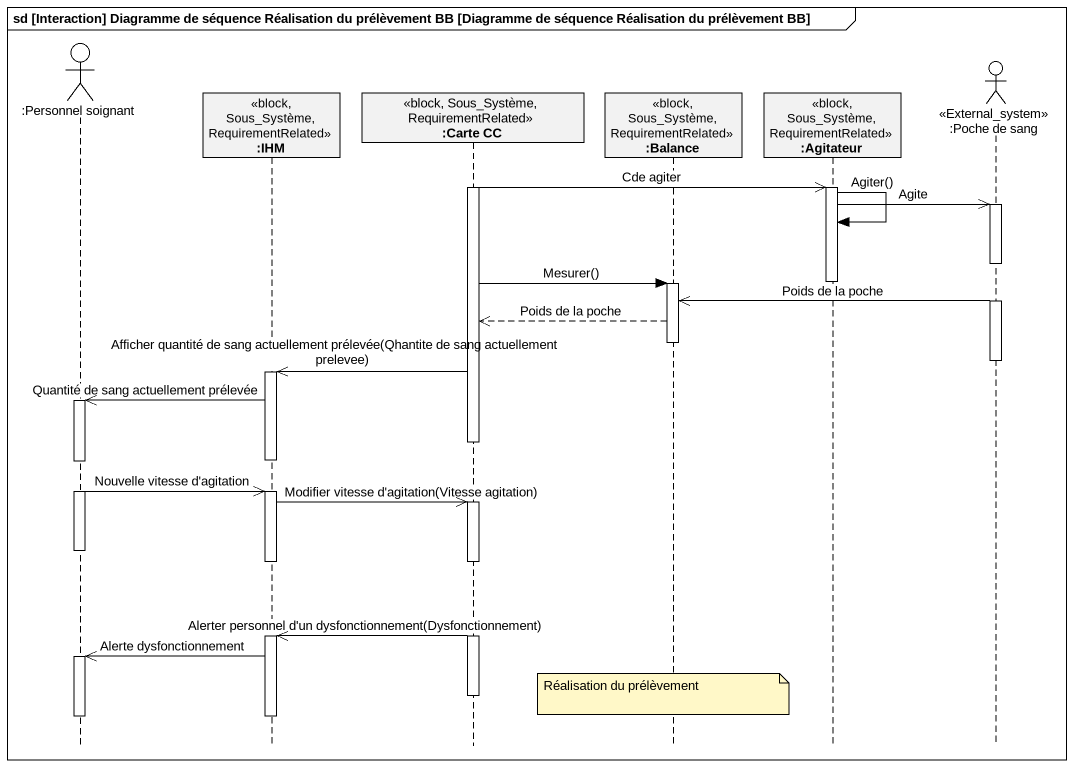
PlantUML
@startuml
mainframe sd [Interaction] Diagramme de séquence Réalisation du prélèvement BB [Diagramme de séquence Réalisation du prélèvement BB]
hide footbox
actor ":Personnel soignant" as Personnel_soignant
participant ":IHM" as IHM <<block, Sous_Système, RequirementRelated>>
participant ":Carte CC" as Carte_CC <<block, Sous_Système, RequirementRelated>>
participant ":Balance" as Balance <<block, Sous_Système, RequirementRelated>>
participant ":Agitateur" as Agitateur <<block, Sous_Système, RequirementRelated>>
actor ":Poche de sang" as Poche_de_sang <<External_system>>

activate Carte_CC
Carte_CC ->> Agitateur : Cde agiter
activate Agitateur
Agitateur ->> Poche_de_sang : Agite
activate Poche_de_sang
Agitateur -> Agitateur : Agiter()
deactivate Poche_de_sang
deactivate Agitateur
Carte_CC -> Balance : Mesurer()
activate Balance
activate Poche_de_sang
Poche_de_sang ->> Balance : Poids de la poche
Balance -->> Carte_CC : Poids de la poche
deactivate Balance
deactivate Poche_de_sang
Carte_CC ->> IHM : Afficher quantité de sang actuellement prélevée(Qhantite de sang actuellement prelevee)
activate IHM
IHM ->> Personnel_soignant : Quantité de sang actuellement prélevée
activate Personnel_soignant
deactivate Carte_CC
deactivate IHM
Personnel_soignant ->> IHM : Nouvelle vitesse d'agitation
activate IHM
IHM ->> Carte_CC : Modifier vitesse d'agitation(Vitesse agitation)
activate Carte_CC
deactivate Personnel_soignant
deactivate IHM
Carte_CC ->> IHM : Alerter personnel d'un dysfonctionnement(Dysfonctionnement)
activate IHM
IHM ->> Personnel_soignant : Alerte dysfonctionnement
activate Personnel_soignant
note over Balance : Réalisation du prélèvement
deactivate Carte_CC
deactivate Personnel_soignant
deactivate IHM
@enduml
